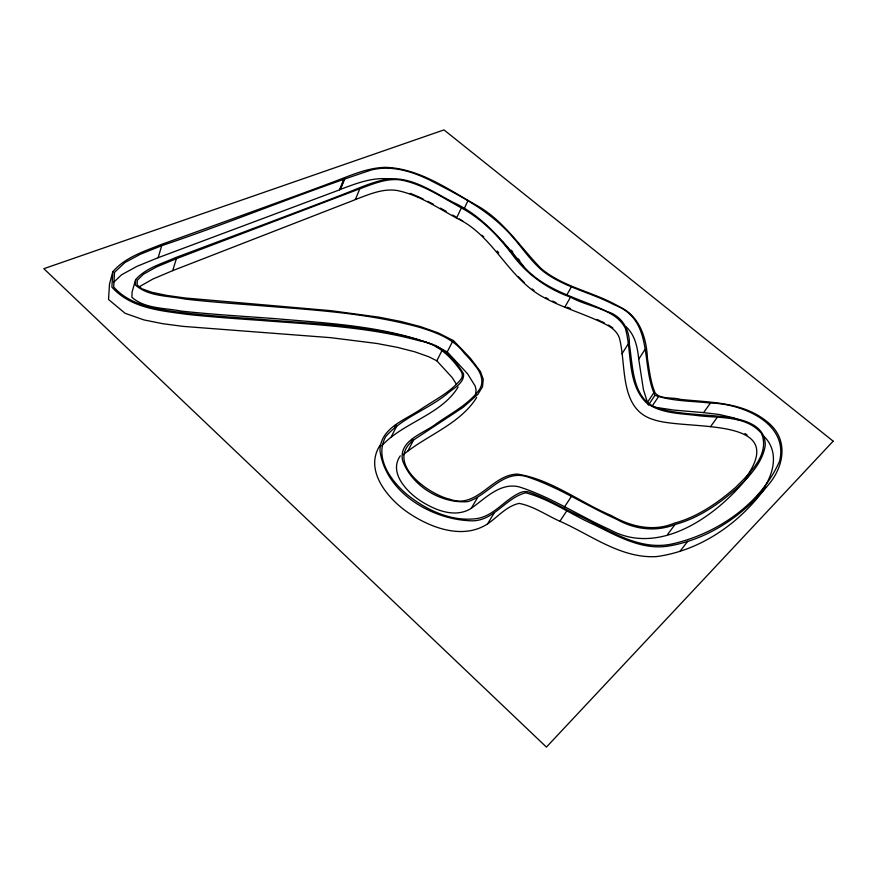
<?xml version="1.0" encoding="UTF-8"?>
<svg xmlns="http://www.w3.org/2000/svg" width="877" height="877" viewBox="0 0 877 877"><rect width="100%" height="100%" fill="white"/><g stroke="black" fill="none" stroke-linecap="round" stroke-linejoin="round"><path stroke-width="1.32" d="M135.628 279.631L135.409 285.036C148.794 296.755 168.483 295.713 185.047 299.079C208.233 301.699 231.506 303.453 254.779 305.218C310.348 309.844 366.696 312.541 420.653 327.647C436.943 332.822 453.749 338.993 464.295 353.168C468.603 357.739 472.846 362.387 476.54 367.474C481.396 373.679 484.181 382.723 479.302 389.75C468.351 404.571 451.315 413.199 436.505 423.558C424.019 433.512 398.07 440.122 402.664 460.831C412.146 486.176 441.043 503.837 467.88 501.622C487.711 495.516 502.082 470.456 525.422 476.244C557.662 486.45 586.154 505.689 616.937 519.425C634.652 529.456 655.93 532.153 675.06 524.49C698.53 518.219 718.997 503.913 737.086 488.116C749.342 476.288 762.606 462.859 765.237 445.275C765.544 421.289 734.948 417.715 716.915 416.049C697.84 414.284 678.392 413.955 659.833 408.759C632.021 401.293 633.128 367.222 629.39 344.442C629.818 329.741 621.914 315.906 607.268 311.62C579.412 298.323 547.193 291.493 525.29 268.263C504.275 243.225 483.863 216.301 453.157 202.346C432.416 191.69 410.677 175.586 386.044 179.412C373.12 181.945 360.962 187.196 348.805 192.107C328.809 199.956 308.704 207.531 288.621 215.15C250.877 229.412 213.089 243.576 175.29 257.717C161.598 263.856 145.856 267.956 135.628 279.631L132.12 291.877L131.89 297.281C145.154 308.956 164.733 307.816 181.177 311.094C212.683 314.503 244.332 316.334 275.937 318.691C328.59 323.361 382.679 325.762 432.646 344.584M112.837 271.727L111.894 287.13C130.881 308.386 160.623 310.699 187.097 314.361C211.028 316.937 235.036 318.625 259.033 320.291C312.892 324.534 367.529 326.595 419.919 340.901C437.524 343.839 450.087 356.051 460.074 369.864C462.354 372.495 463.352 376.376 460.929 379.292C450.219 392.49 434.323 400.087 420.489 409.482C404.878 420.182 380.136 428.009 379.982 450.723C385.584 492.085 430.464 518.965 469.601 520.73C493.071 522.637 504.988 497.983 525.696 492.797C549.758 499.177 570.719 514.328 593.378 524.358C616.794 535.704 641.745 550.581 668.833 545.998C707.86 539.432 742.468 515.994 767.474 485.902C783.994 467.342 789.399 439.498 767.583 422.1C743.236 401.699 710.293 402.576 680.442 399.397C672.714 396.952 660.589 399.693 655.108 392.918C650.493 382.098 649.386 370.226 647.467 358.737C646.579 338.04 639.64 315.709 619.063 306.599C593.948 291.789 563.198 287.448 540.747 268.209C520.127 246.919 503.837 220.84 477.395 205.777C448.706 189.739 419.842 168.592 385.803 167.343C368.121 167.639 351.721 174.951 335.496 181.133C309.932 190.769 284.247 200.044 258.583 209.384C225.937 221.212 193.28 232.997 160.612 244.738C143.642 251.535 125.137 257.367 112.837 271.727L109.504 284.071L108.529 299.506L125.115 313.297L143.981 319.93L162.727 323.701L183.172 326.387L330.75 337.678L376.913 343.477L397.106 347.303L414.613 351.765L428.765 356.753L436.812 360.798L452.148 377.527L456.468 384.301M475.542 395.615L476.058 389.673L475.148 386.001L467.54 373.745L447.237 351.929L436.297 346.426M458.156 386.943C441.416 414.799 403.135 422.429 381.736 445.801M114.01 281.955L121.563 274.775L137.02 266.323L158.134 257.706L161.697 245.692C232.164 222.002 300.986 193.126 371.53 169.941C391.197 165.029 411.477 171.234 429.193 179.807C455.887 193.532 483.413 207.29 504.889 228.733C518.822 242.118 528.546 259.406 543.619 271.64C564.58 287.426 591.164 292.556 614.119 304.747C654.395 319.754 640.517 364.174 654.955 395.308C672.714 401.414 691.92 400.942 710.392 403.069C741.558 403.53 788.807 422.758 779.62 461.083C760.885 503.826 717.386 533.622 672.593 543.839C637.798 551.71 606.774 528.382 576.814 514.689C561.17 507.136 546.108 498.136 529.686 492.315C525.871 490.813 521.683 491.635 518.219 493.608C504.045 500.712 494.124 515.172 478.031 518.395C452.488 522.352 427.187 510.622 407.619 494.968C391.306 481.539 373.997 458.145 385.661 436.625C402.05 417.737 427.494 409.636 446.853 394.058C452.784 388.533 464.646 383.337 463.527 373.701C456.325 362.256 447.073 350.548 434.444 345.034C378.25 324.907 317.562 324.358 258.715 319.162C227.932 316.926 197.062 315.062 166.52 310.436C147.15 307.268 127.187 302.247 113.659 286.965L114.536 272.319L124.951 262.519L140.484 254.177L161.697 245.692M172.692 270.642L176.387 258.682L359.778 188.785L355.404 199.507L354.155 200.099L172.692 270.642L152.872 279.039L139.969 286.351M158.134 257.706L339.651 189.816L343.883 179.072M339.651 189.816L344.617 178.776M340.375 189.52L344.847 178.546M745.033 478.809C791.799 414.777 686.132 431.133 653.299 419.557C619.875 409.373 626.211 367.726 620.028 340.627C618.734 332.58 611.905 327.231 604.933 323.986C584.005 313.484 561.028 307.454 540.703 295.702C507.092 275.926 492.742 234.904 456.544 218.088L461.368 207.893C442.216 197.457 423.514 184.619 401.83 180.136C387.217 177.625 373.174 183.962 359.756 188.807M464.174 208.693L467.923 200.811M476.671 397.456C459.954 424.347 426.869 435.102 403.277 454.735M394.464 426.978L395.582 424.753M391.23 436.943L396.81 425.794M436.812 360.798L442.26 350.022M447.237 351.929L452.696 341.23M411.181 441.164L412.322 438.949M407.838 451.074L413.571 440.002L463.177 407.312L477.866 394.343L482.482 386.812L483.271 379.357L480.421 371.497L470.182 358.013L453.453 340.594L438.281 332.942L420.708 326.683L400.91 321.497L379.16 317.2L331.232 310.71L184.894 297.961L166.477 295.363L151.798 292.293L141.811 288.741L137.119 284.882L137.316 280.223L143.499 274.172L156.468 266.948L176.387 258.682M566.542 295.374L571.552 286.582M564.854 307.082L570.532 297.128C588.16 307.279 615.38 308.507 625.4 328.415C632.164 353.003 626.945 383.26 646.261 402.707C660.622 413.451 679.587 413.385 696.645 415.457C718.438 418.417 745.932 414.985 761.576 433.468C770.138 454.604 749.418 473.525 735.913 487.108C717.89 502.817 697.5 517.035 674.128 523.251C653.157 532.098 630.289 526.529 611.324 515.544C579.96 502.433 551.611 479.5 517.562 474.128C491.734 474.293 477.516 509.274 450.065 499.298C428.053 494.266 384.532 462.607 413.571 440.002M400.307 455.843C388.675 472.275 406.172 491.054 419.414 500.12C434.027 509.789 454.724 518.724 471.201 508.386L477.559 497.566M750.635 473.416C720.675 513.012 660.995 558.057 609.767 529.609C579.215 516.016 550.953 496.875 518.932 486.823C500 482.35 485.2 498.52 471.201 508.386M380.3 444.946C363.473 469.973 387.853 498.881 408.386 512.826C430.706 527.855 462.639 539.969 487.491 523.975L494.025 513.231M621.99 353.826L628.14 344.036M648.037 404.253L643.422 389.596L638.73 359.208L644.968 349.484M564.492 506.939L571.311 496.557M487.491 523.975C497.708 516.991 506.577 506.084 519.107 503.387C533.753 506.193 546.415 515.292 559.899 521.256L566.783 510.842M647.336 402.521L653.88 392.721M648.399 405.108L654.955 395.308M651.962 406.391L658.539 396.601M655.327 407.29L674.249 410.129L703.606 412.607L710.392 403.069M765.72 487.305C740.122 523.01 700.646 550.603 656.577 556.588C620.96 558.693 590.977 534.926 559.899 521.256M710.534 426.639L717.441 417.09M667.616 534.411L675.06 524.49M680.124 551.162L687.732 541.273M757.048 496.415C772.527 480.344 782.01 451.798 762.365 434.893M355.404 199.507C368.768 194.584 382.745 188.116 397.358 190.55C418.921 194.924 437.513 207.717 456.544 218.088M340.605 189.289C357.027 183.183 374.358 176.266 392.216 179.379M703.606 412.607L719.425 414.525L733.643 417.869L739.728 420.324M410.239 193.357L415.292 195.385M567.2 307.191L570.598 308.561M570.532 297.128C547.566 289.103 527.066 274.501 512.552 254.911C498.64 236.198 482.032 219.14 461.368 207.893M416.389 195.878L419.677 197.369M597.007 319.436L600.285 320.916M552.685 301.107L556.062 302.708M420.774 197.862L423.174 199.035M601.381 321.42L604.231 322.813M427.855 201.359L433.315 204.209M545.823 297.676L548.169 298.98M440.506 208.123L446.13 211.291M452.707 215.062L455.952 216.926M459.296 218.943L462.705 221.026M608.463 325.06L610.337 326.211M744.924 433.501L747.061 434.937M611.269 326.792L612.848 327.943M532.142 289.004L533.994 290.375M481.89 235.222L483.731 236.823M524.402 282.69L518.285 276.584M502.357 241.449L523.459 266.641M625.871 326.595C635.069 334.904 637.557 347.456 638.73 359.208M511.236 250.175L512.892 252.181M497.215 251.008L498.739 252.872M518.329 258.912L519.754 260.699M833.15 441.164L546.426 747.094L43.85 268.691L443.992 129.906L833.15 441.164"/></g></svg>
